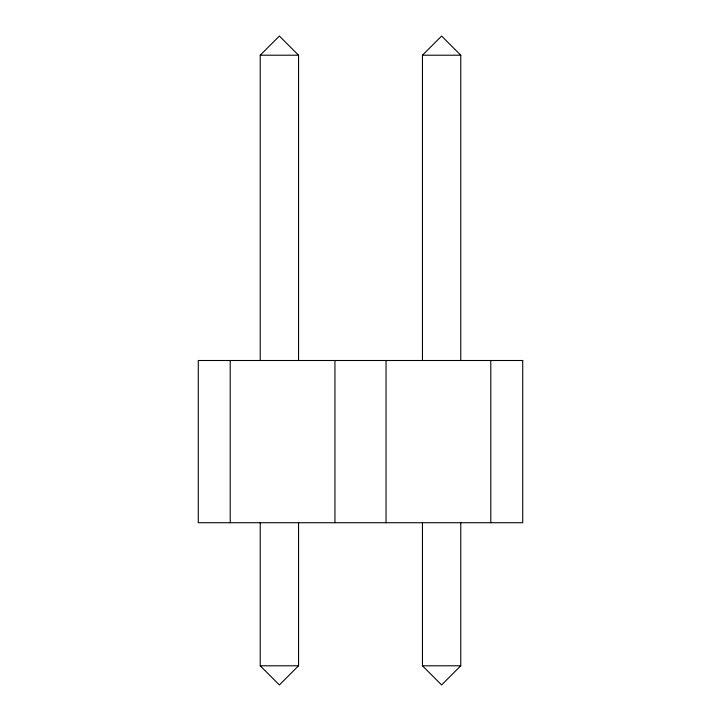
<?xml version="1.0" encoding="UTF-8"?>
<svg xmlns="http://www.w3.org/2000/svg" width="721" height="721" viewBox="0 0 721 721"><rect width="100%" height="100%" fill="white"/><g stroke="black" fill="none" stroke-linecap="round" stroke-linejoin="round"><path stroke-width="1.08" d="M260.227 360.5L260.227 55.211L279.387 36.05L298.548 55.211L298.548 360.5M422.452 360.5L422.452 55.211L441.613 36.05L460.773 55.211L460.773 360.5M298.548 522.725L298.548 665.789L279.387 684.95L260.227 665.789L260.227 522.725M460.773 522.725L460.773 665.789L441.613 684.95L422.452 665.789L422.452 522.725M260.227 55.211L298.548 55.211M422.452 55.211L460.773 55.211M260.227 665.789L298.548 665.789M422.452 665.789L460.773 665.789M490.794 360.5L490.794 522.725M386.05 360.5L386.05 522.725M334.95 360.5L334.95 522.725M230.206 360.5L230.206 522.725M522.725 360.5L198.275 360.5L198.275 522.725L522.725 522.725L522.725 360.5"/></g></svg>
